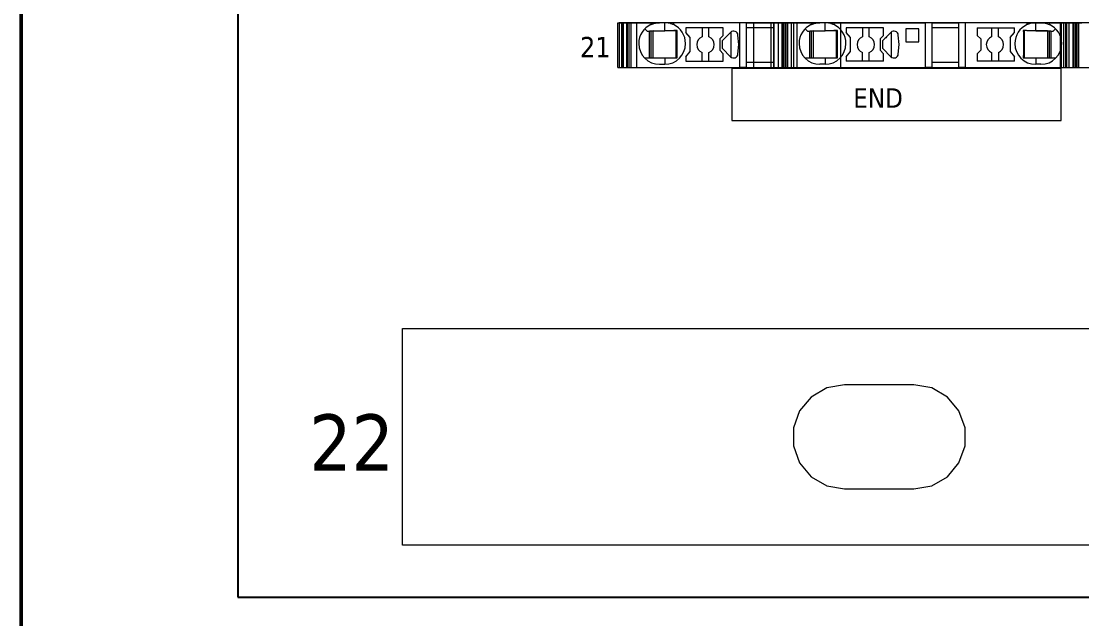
# Model space of a CAD drawing. Header units: millimetres. Extents: x 0 to 1680, y 0 to 1188.
# Drawn here: x 772 to 894.4, y 200.5 to 269.5 of the extents above; entities that cross this region are included whole.
import ezdxf
from ezdxf.enums import TextEntityAlignment as Align

# ---------------------------------------------------------------- set-up
doc = ezdxf.new("R2010")
doc.units = ezdxf.units.MM
for name, color, linetype, lineweight in [('EPLAN100', 7, 'Continuous', 13), ('EPLAN108', 5, 'Continuous', 9), ('EPLAN309', 5, 'Continuous', 5), ('EPLAN310', 5, 'Continuous', 5), ('EPLAN400', 5, 'Continuous', 9), ('EPLAN440', 73, 'Continuous', 9), ('EPLAN493', 5, 'Continuous', 5), ('EPLAN500', 7, 'Continuous', 9), ('EPLAN501', 7, 'Continuous', 9), ('EPLAN502', 7, 'Continuous', 9), ('EPLAN503', 7, 'Continuous', 9), ('EPLAN504', 7, 'Continuous', 9), ('MAIN-1', 7, 'Continuous', 5), ('MAIN-2', 7, 'Continuous', 5)]:
    doc.layers.add(name, color=color, linetype=linetype, lineweight=lineweight)
doc.styles.add('Tahoma', font='')
doc.styles.get('Tahoma').set_extended_font_data('Tahoma')

# ---------------------------------------------------------------- blocks, each defined once
blk = doc.blocks.new('EPLSYM_LibrarySPECIAL_Symbol12_Variant0_Placement8_18')
at = {"layer": 'EPLAN309', "lineweight": 13, "ltscale": 16}
blk.add_lwpolyline([(0, -5.15), (68.15, -5.15), (68.15, 0), (0, 0)], close=True, dxfattribs=at)
at = {"layer": 'EPLAN493', "color": 5, "style": 'Tahoma'}
blk.add_attdef('17_20450', text='', height=2.3478, dxfattribs=at).set_placement((0, -21.83478), align=Align.MIDDLE_RIGHT)
blk = doc.blocks.new('EPLSYM_LibrarySPECIAL_Symbol12_Variant0_Placement8_19')
at = {"layer": 'EPLAN493', "color": 5, "style": 'Tahoma'}
blk.add_attdef('17_20450', text='', height=6.5, dxfattribs=at).set_placement((0, -22.25), align=Align.MIDDLE_RIGHT)
blk = doc.blocks.new('EPLSYM_LibrarySPECIAL_Symbol11_Variant0_Placement8')
at = {"layer": 'EPLAN310', "lineweight": 25, "ltscale": 16}
blk.add_lwpolyline([(0, -240), (150, -240), (150, 0), (0, 0)], close=True, dxfattribs=at)
at = {"layer": 'EPLAN400', "color": 5, "style": 'Tahoma'}
blk.add_attdef('17_20010', text='', height=2.2575, dxfattribs=at).set_placement((-1.5, -0.9515), align=Align.TOP_RIGHT)
at = {"layer": 'EPLAN440', "color": 73, "style": 'Tahoma'}
blk.add_attdef('17_20300', text='', height=1.6254, dxfattribs=at).set_placement((-1.5, -4.57508), align=Align.TOP_RIGHT)
at = {"layer": 'EPLAN500', "color": 7, "style": 'Tahoma'}
blk.add_attdef('17_20027', text='', height=1.6254, dxfattribs=at).set_placement((-1.5, -7.27508), align=Align.TOP_RIGHT)
at = {"layer": 'EPLAN501', "color": 7, "style": 'Tahoma'}
blk.add_attdef('17_20011', text='', height=1.6254, dxfattribs=at).set_placement((-1.5, -12.67508), align=Align.TOP_RIGHT)
at = {"layer": 'EPLAN502', "color": 7, "style": 'Tahoma'}
blk.add_attdef('17_20025', text='', height=1.6254, dxfattribs=at).set_placement((-1.5, -15.37508), align=Align.TOP_RIGHT)
at = {"layer": 'EPLAN503', "color": 7, "style": 'Tahoma'}
blk.add_attdef('17_20024', text='', height=1.6254, dxfattribs=at).set_placement((-1.5, -18.07508), align=Align.TOP_RIGHT)
at = {"layer": 'EPLAN504', "color": 7, "style": 'Tahoma'}
blk.add_attdef('17_20901[1]', text='', height=1.6254, dxfattribs=at).set_placement((-1.5, -9.97508), align=Align.TOP_RIGHT)

msp = doc.modelspace()

# ---------------------------------------------------------------- linework, layer by layer
at = {"layer": 'EPLAN100', "lineweight": 0, "ltscale": 4}
msp.add_line((926, 209), (816, 209), dxfattribs=at)
at = {"layer": 'EPLAN100', "lineweight": 50, "ltscale": 16}
msp.add_lwpolyline([(772, 173), (972, 173), (972, 473), (772, 473)], close=True, dxfattribs=at)
at = {"layer": 'EPLAN100', "lineweight": 0, "ltscale": 6}
msp.add_lwpolyline([(854, 258), (892, 258), (892, 264), (854, 264)], close=True, dxfattribs=at)
at = {"layer": 'EPLAN100', "lineweight": 0, "ltscale": 4}
for points in [[(816, 209), (816, 234), (926, 234), (926, 209)], [(867, 227.5), (864.95, 227.14), (863.14, 226.1), (861.8, 224.5), (861.09, 222.54), (861.09, 220.46), (861.8, 218.5), (863.14, 216.9), (864.95, 215.86), (867, 215.5), (875, 215.5), (877.05, 215.86), (878.86, 216.9), (880.2, 218.5), (880.91, 220.46), (880.91, 222.54), (880.2, 224.5), (878.86, 226.1), (877.05, 227.14), (875, 227.5), (867, 227.5)]]:
    msp.add_lwpolyline(points, dxfattribs=at)
at = {"layer": 'MAIN-1'}
for p, q in [((840.85, 269.3), (841.28, 269.3)), ((840.85, 264.15), (840.85, 269.3)), ((841.39, 269.3), (841.28, 269.3)), ((841.28, 264.15), (841.28, 269.3)), ((841.5, 269.3), (841.39, 269.3)), ((841.39, 264.15), (841.39, 269.3)), ((841.5, 269.3), (844.65, 269.3)), ((841.5, 264.15), (841.5, 269.3)), ((844.65, 269.3), (845.65, 269.3)), ((844.65, 269.3), (844.65, 269.08)), ((844.93, 269.19), (845, 269.21)), ((845, 269.21), (845.06, 269.23)), ((845.06, 269.23), (845.13, 269.24)), ((845.13, 269.24), (845.2, 269.26)), ((845.2, 269.26), (845.27, 269.27)), ((845.27, 269.27), (845.35, 269.28)), ((845.35, 269.28), (845.42, 269.29)), ((845.42, 269.29), (845.5, 269.3)), ((845.5, 269.3), (845.57, 269.3)), ((845.57, 269.3), (845.65, 269.3)), ((846.25, 269.3), (845.65, 269.3)), ((846.33, 269.3), (846.25, 269.3)), ((847.25, 269.3), (846.25, 269.3)), ((846.25, 268.37), (846.25, 269.3)), ((846.4, 269.3), (846.33, 269.3)), ((846.48, 269.29), (846.4, 269.3)), ((846.55, 269.28), (846.48, 269.29)), ((846.63, 269.27), (846.55, 269.28)), ((846.7, 269.26), (846.63, 269.27)), ((846.77, 269.24), (846.7, 269.26)), ((846.84, 269.23), (846.77, 269.24)), ((846.9, 269.21), (846.84, 269.23)), ((846.97, 269.19), (846.9, 269.21)), ((854.93, 269.3), (847.25, 269.3)), ((847.25, 269.3), (847.25, 269.08)), ((855.65, 269.3), (854.93, 269.3)), ((854.93, 264.15), (854.93, 269.3)), ((855.65, 269.3), (858.8, 269.3)), ((855.65, 269.3), (855.65, 264.15)), ((858.8, 269.3), (859.35, 269.3)), ((858.8, 269.3), (858.8, 264.15)), ((859.35, 269.3), (859.78, 269.3)), ((859.35, 269.3), (859.35, 264.15)), ((859.89, 269.3), (859.78, 269.3)), ((859.78, 264.15), (859.78, 269.3)), ((860, 269.3), (859.89, 269.3)), ((859.89, 264.15), (859.89, 269.3)), ((860, 269.3), (863.15, 269.3)), ((860, 264.15), (860, 269.3)), ((863.15, 269.3), (864.15, 269.3)), ((863.15, 269.3), (863.15, 269.08)), ((863.43, 269.19), (863.5, 269.21)), ((863.5, 269.21), (863.56, 269.23)), ((863.56, 269.23), (863.63, 269.24)), ((863.63, 269.24), (863.7, 269.26)), ((863.7, 269.26), (863.77, 269.27)), ((863.77, 269.27), (863.85, 269.28)), ((863.85, 269.28), (863.92, 269.29)), ((863.92, 269.29), (864, 269.3)), ((864, 269.3), (864.07, 269.3)), ((864.07, 269.3), (864.15, 269.3)), ((864.75, 269.3), (864.15, 269.3)), ((864.83, 269.3), (864.75, 269.3)), ((865.75, 269.3), (864.75, 269.3)), ((864.75, 268.37), (864.75, 269.3)), ((864.9, 269.3), (864.83, 269.3)), ((864.98, 269.29), (864.9, 269.3)), ((865.05, 269.28), (864.98, 269.29)), ((865.13, 269.27), (865.05, 269.28)), ((865.2, 269.26), (865.13, 269.27)), ((865.27, 269.24), (865.2, 269.26)), ((865.34, 269.23), (865.27, 269.24)), ((865.4, 269.21), (865.34, 269.23)), ((865.47, 269.19), (865.4, 269.21)), ((865.75, 269.3), (876.33, 269.3)), ((865.75, 269.3), (865.75, 269.08)), ((877.05, 269.3), (876.33, 269.3)), ((876.33, 264.15), (876.33, 269.3)), ((877.05, 269.3), (880.2, 269.3)), ((877.05, 269.3), (877.05, 264.15)), ((880.92, 269.3), (880.2, 269.3)), ((880.2, 264.15), (880.2, 269.3)), ((888.05, 269.3), (880.92, 269.3)), ((880.92, 269.3), (880.92, 264.15)), ((888.05, 269.3), (889.05, 269.3)), ((888.05, 269.08), (888.05, 269.3)), ((888.4, 269.21), (888.33, 269.19)), ((888.46, 269.23), (888.4, 269.21)), ((888.53, 269.24), (888.46, 269.23)), ((888.6, 269.26), (888.53, 269.24)), ((888.67, 269.27), (888.6, 269.26)), ((888.75, 269.28), (888.67, 269.27)), ((888.82, 269.29), (888.75, 269.28)), ((888.9, 269.3), (888.82, 269.29)), ((888.97, 269.3), (888.9, 269.3)), ((889.05, 269.3), (888.97, 269.3)), ((889.05, 268.37), (889.05, 269.3)), ((889.05, 269.3), (889.65, 269.3)), ((889.65, 269.3), (889.73, 269.3)), ((890.65, 269.3), (889.65, 269.3)), ((889.73, 269.3), (889.81, 269.29)), ((889.81, 269.29), (889.9, 269.29)), ((889.9, 269.29), (889.98, 269.28)), ((889.98, 269.28), (890.05, 269.27)), ((890.05, 269.27), (890.13, 269.25)), ((890.13, 269.25), (890.2, 269.24)), ((890.2, 269.24), (890.28, 269.22)), ((890.28, 269.22), (890.34, 269.2)), ((890.65, 269.3), (893.7, 269.3)), ((890.65, 269.08), (890.65, 269.3)), ((893.83, 269.3), (893.7, 269.3)), ((893.7, 264.15), (893.7, 269.3)), ((893.83, 269.3), (894.37, 269.3)), ((893.83, 264.15), (893.83, 269.3)), ((843.95, 268.6), (844.22, 268.33)), ((844.22, 268.33), (846.25, 268.37)), ((844.5, 265.25), (844.5, 268.34)), ((844.65, 269.08), (844.7, 269.1)), ((844.65, 268.34), (844.65, 265.25)), ((844.7, 269.1), (844.76, 269.13)), ((844.76, 269.13), (844.81, 269.15)), ((844.81, 269.15), (844.87, 269.17)), ((844.87, 269.17), (844.93, 269.19)), ((844.9, 265.25), (844.9, 268.34)), ((846.34, 268.37), (846.25, 268.37)), ((846.44, 268.37), (846.34, 268.37)), ((846.53, 268.37), (846.44, 268.37)), ((846.62, 268.37), (846.53, 268.37)), ((846.7, 268.38), (846.62, 268.37)), ((846.79, 268.38), (846.7, 268.38)), ((846.87, 268.38), (846.79, 268.38)), ((846.94, 268.38), (846.87, 268.38)), ((847.02, 268.38), (846.94, 268.38)), ((847.03, 269.17), (846.97, 269.19)), ((847.09, 268.38), (847.02, 268.38)), ((847.09, 269.15), (847.03, 269.17)), ((847.14, 269.13), (847.09, 269.15)), ((847.16, 268.38), (847.09, 268.38)), ((847.2, 269.1), (847.14, 269.13)), ((847.23, 268.38), (847.16, 268.38)), ((847.25, 269.08), (847.2, 269.1)), ((847.3, 268.39), (847.23, 268.38)), ((847.36, 268.39), (847.3, 268.39)), ((847.43, 268.39), (847.36, 268.39)), ((847.49, 268.39), (847.43, 268.39)), ((847.55, 268.39), (847.49, 268.39)), ((847.62, 268.39), (847.55, 268.39)), ((847.58, 265.25), (847.58, 268.39)), ((847.68, 268.39), (847.62, 268.39)), ((847.67, 268.25), (847.68, 268.32)), ((847.67, 268.18), (847.67, 268.25)), ((847.67, 268.1), (847.67, 268.18)), ((847.67, 268.03), (847.67, 268.1)), ((847.67, 267.95), (847.67, 268.03)), ((847.68, 268.32), (847.68, 268.39)), ((848.7, 268.7), (848.7, 268.19)), ((853, 268.7), (848.7, 268.7)), ((849.2, 267.59), (848.7, 268.19)), ((850.55, 268.7), (850.55, 267.69)), ((851.35, 267.69), (851.35, 268.7)), ((853, 267.83), (853, 268.7)), ((853.66, 267.99), (853.63, 267.96)), ((853.69, 268.02), (853.66, 267.99)), ((853.72, 268.05), (853.69, 268.02)), ((853.75, 268.08), (853.72, 268.05)), ((853.78, 268.12), (853.75, 268.08)), ((853.82, 268.15), (853.78, 268.12)), ((853.85, 268.18), (853.82, 268.15)), ((853.87, 268.2), (853.87, 265.35)), ((855.65, 268.73), (858.8, 268.73)), ((862.45, 268.6), (862.72, 268.33)), ((862.72, 268.33), (864.75, 268.37)), ((863, 265.25), (863, 268.34)), ((863.15, 269.08), (863.2, 269.1)), ((863.15, 268.34), (863.15, 265.25)), ((863.2, 269.1), (863.26, 269.13)), ((863.26, 269.13), (863.31, 269.15)), ((863.31, 269.15), (863.37, 269.17)), ((863.37, 269.17), (863.43, 269.19)), ((863.4, 265.25), (863.4, 268.34)), ((864.87, 268.37), (864.75, 268.37)), ((864.99, 268.37), (864.87, 268.37)), ((865.1, 268.37), (864.99, 268.37)), ((865.21, 268.38), (865.1, 268.37)), ((865.31, 268.38), (865.21, 268.38)), ((865.41, 268.38), (865.31, 268.38)), ((865.51, 268.38), (865.41, 268.38)), ((865.53, 269.17), (865.47, 269.19)), ((865.6, 268.38), (865.51, 268.38)), ((865.59, 269.15), (865.53, 269.17)), ((865.64, 269.13), (865.59, 269.15)), ((865.69, 268.38), (865.6, 268.38)), ((865.7, 269.1), (865.64, 269.13)), ((865.77, 268.39), (865.69, 268.38)), ((865.75, 269.08), (865.7, 269.1)), ((865.86, 268.39), (865.77, 268.39)), ((865.94, 268.39), (865.86, 268.39)), ((866.02, 268.39), (865.94, 268.39)), ((866.1, 268.39), (866.02, 268.39)), ((866.08, 265.25), (866.08, 268.39)), ((866.18, 268.39), (866.1, 268.39)), ((866.17, 268.25), (866.18, 268.32)), ((866.17, 268.18), (866.17, 268.25)), ((866.17, 268.1), (866.17, 268.18)), ((866.17, 268.03), (866.17, 268.1)), ((866.17, 267.95), (866.17, 268.03)), ((866.18, 268.32), (866.18, 268.39)), ((867.2, 268.7), (867.2, 268.19)), ((871.5, 268.7), (867.2, 268.7)), ((867.7, 267.59), (867.2, 268.19)), ((869.05, 268.7), (869.05, 267.69)), ((869.85, 267.69), (869.85, 268.7)), ((871.5, 267.83), (871.5, 268.7)), ((872.16, 267.99), (872.13, 267.96)), ((872.19, 268.02), (872.16, 267.99)), ((872.22, 268.05), (872.19, 268.02)), ((872.25, 268.08), (872.22, 268.05)), ((872.28, 268.12), (872.25, 268.08)), ((872.32, 268.15), (872.28, 268.12)), ((872.35, 268.18), (872.32, 268.15)), ((872.37, 268.2), (872.37, 265.35)), ((874.05, 268.6), (874.05, 267.1)), ((875.55, 268.6), (874.05, 268.6)), ((875.55, 267.1), (875.55, 268.6)), ((877.05, 268.73), (880.2, 268.73)), ((882.3, 268.7), (882.3, 267.83)), ((882.3, 268.7), (886.6, 268.7)), ((883.95, 268.7), (883.95, 267.69)), ((884.75, 267.69), (884.75, 268.7)), ((886.1, 267.59), (886.6, 268.19)), ((886.6, 268.19), (886.6, 268.7)), ((887.62, 268.39), (887.62, 268.32)), ((887.68, 268.39), (887.62, 268.39)), ((887.62, 268.32), (887.63, 268.25)), ((887.63, 268.25), (887.63, 268.18)), ((887.63, 268.18), (887.63, 268.1)), ((887.63, 268.1), (887.63, 268.03)), ((887.63, 268.03), (887.63, 267.95)), ((887.75, 268.39), (887.68, 268.39)), ((887.72, 268.39), (887.72, 265.25)), ((887.81, 268.39), (887.75, 268.39)), ((887.87, 268.39), (887.81, 268.39)), ((887.94, 268.39), (887.87, 268.39)), ((888, 268.39), (887.94, 268.39)), ((888.07, 268.38), (888, 268.39)), ((888.1, 269.1), (888.05, 269.08)), ((888.14, 268.38), (888.07, 268.38)), ((888.16, 269.13), (888.1, 269.1)), ((888.21, 268.38), (888.14, 268.38)), ((888.21, 269.15), (888.16, 269.13)), ((888.27, 269.17), (888.21, 269.15)), ((888.28, 268.38), (888.21, 268.38)), ((888.33, 269.19), (888.27, 269.17)), ((888.36, 268.38), (888.28, 268.38)), ((888.43, 268.38), (888.36, 268.38)), ((888.51, 268.38), (888.43, 268.38)), ((888.6, 268.38), (888.51, 268.38)), ((888.68, 268.37), (888.6, 268.38)), ((888.77, 268.37), (888.68, 268.37)), ((888.86, 268.37), (888.77, 268.37)), ((888.96, 268.37), (888.86, 268.37)), ((889.05, 268.37), (888.96, 268.37)), ((889.05, 268.37), (891.08, 268.33)), ((890.34, 269.2), (890.41, 269.18)), ((890.4, 268.34), (890.4, 265.25)), ((890.41, 269.18), (890.47, 269.15)), ((890.47, 269.15), (890.54, 269.13)), ((890.54, 269.13), (890.59, 269.11)), ((890.59, 269.11), (890.65, 269.08)), ((890.65, 265.25), (890.65, 268.34)), ((890.8, 268.34), (890.8, 265.25)), ((891.08, 268.33), (891.35, 268.6)), ((847.67, 267.87), (847.67, 267.95)), ((847.67, 267.79), (847.67, 267.87)), ((847.67, 267.7), (847.67, 267.79)), ((847.67, 267.62), (847.67, 267.7)), ((847.67, 267.53), (847.67, 267.62)), ((847.67, 267.43), (847.67, 267.53)), ((847.67, 267.33), (847.67, 267.43)), ((847.67, 267.23), (847.67, 267.33)), ((847.67, 267.12), (847.67, 267.23)), ((847.67, 267.01), (847.67, 267.12)), ((847.67, 266.9), (847.67, 267.01)), ((847.67, 266.78), (847.67, 266.9)), ((847.67, 266.66), (847.67, 266.78)), ((849.2, 265.96), (849.2, 267.59)), ((852.6, 267.43), (853, 267.83)), ((852.6, 267.43), (852.6, 266.12)), ((852.99, 267.32), (852.9, 267.23)), ((852.9, 267.1), (852.9, 267.23)), ((852.9, 266.97), (852.9, 267.1)), ((852.9, 266.84), (852.9, 266.97)), ((852.9, 266.71), (852.9, 266.84)), ((853.07, 267.4), (852.99, 267.32)), ((853.16, 267.49), (853.07, 267.4)), ((853.24, 267.57), (853.16, 267.49)), ((853.32, 267.66), (853.24, 267.57)), ((853.4, 267.73), (853.32, 267.66)), ((853.44, 267.77), (853.4, 267.73)), ((853.48, 267.81), (853.44, 267.77)), ((853.52, 267.85), (853.48, 267.81)), ((853.56, 267.89), (853.52, 267.85)), ((853.59, 267.93), (853.56, 267.89)), ((853.63, 267.96), (853.59, 267.93)), ((854.8, 266.77), (854.7, 267.87)), ((854.7, 265.68), (854.8, 266.77)), ((866.17, 267.87), (866.17, 267.95)), ((866.17, 267.79), (866.17, 267.87)), ((866.17, 267.7), (866.17, 267.79)), ((866.17, 267.62), (866.17, 267.7)), ((866.17, 267.53), (866.17, 267.62)), ((866.17, 267.43), (866.17, 267.53)), ((866.17, 267.33), (866.17, 267.43)), ((866.17, 267.23), (866.17, 267.33)), ((866.17, 267.12), (866.17, 267.23)), ((866.17, 267.01), (866.17, 267.12)), ((866.17, 266.9), (866.17, 267.01)), ((866.17, 266.78), (866.17, 266.9)), ((866.17, 266.66), (866.17, 266.78)), ((867.7, 265.96), (867.7, 267.59)), ((871.1, 267.43), (871.5, 267.83)), ((871.1, 267.43), (871.1, 266.12)), ((871.49, 267.32), (871.4, 267.23)), ((871.4, 267.1), (871.4, 267.23)), ((871.4, 266.97), (871.4, 267.1)), ((871.4, 266.84), (871.4, 266.97)), ((871.4, 266.71), (871.4, 266.84)), ((871.57, 267.4), (871.49, 267.32)), ((871.66, 267.49), (871.57, 267.4)), ((871.74, 267.57), (871.66, 267.49)), ((871.82, 267.66), (871.74, 267.57)), ((871.9, 267.73), (871.82, 267.66)), ((871.94, 267.77), (871.9, 267.73)), ((871.98, 267.81), (871.94, 267.77)), ((872.02, 267.85), (871.98, 267.81)), ((872.06, 267.89), (872.02, 267.85)), ((872.09, 267.93), (872.06, 267.89)), ((872.13, 267.96), (872.09, 267.93)), ((873.3, 266.77), (873.2, 267.87)), ((873.2, 265.68), (873.3, 266.77)), ((874.05, 267.1), (875.55, 267.1)), ((882.7, 267.43), (882.3, 267.83)), ((882.7, 267.43), (882.7, 266.12)), ((886.1, 267.59), (886.1, 265.96)), ((887.63, 267.95), (887.63, 267.87)), ((887.63, 267.87), (887.63, 267.79)), ((887.63, 267.79), (887.63, 267.7)), ((887.63, 267.7), (887.63, 267.62)), ((887.63, 267.62), (887.63, 267.53)), ((887.63, 267.53), (887.63, 267.43)), ((887.63, 267.43), (887.63, 267.33)), ((887.63, 267.33), (887.63, 267.23)), ((887.63, 267.23), (887.63, 267.12)), ((887.63, 267.12), (887.63, 267.01)), ((887.63, 267.01), (887.63, 266.9)), ((887.63, 266.9), (887.63, 266.78)), ((887.63, 266.78), (887.63, 266.66)), ((847.67, 266.55), (847.67, 266.66)), ((847.67, 266.44), (847.67, 266.55)), ((847.67, 266.33), (847.67, 266.44)), ((847.67, 266.23), (847.67, 266.33)), ((847.67, 266.14), (847.67, 266.23)), ((847.67, 266.05), (847.67, 266.14)), ((847.67, 265.96), (847.67, 266.05)), ((847.67, 265.87), (847.67, 265.96)), ((847.67, 265.79), (847.67, 265.87)), ((847.67, 265.71), (847.67, 265.79)), ((847.67, 265.63), (847.67, 265.71)), ((847.67, 265.55), (847.67, 265.63)), ((847.68, 265.47), (847.67, 265.55)), ((848.7, 265.36), (849.2, 265.96)), ((850.55, 264.85), (850.55, 265.86)), ((851.35, 264.85), (851.35, 265.86)), ((853, 265.72), (852.6, 266.12)), ((852.9, 266.58), (852.9, 266.71)), ((852.9, 266.45), (852.9, 266.58)), ((852.9, 266.32), (852.9, 266.45)), ((852.9, 266.32), (853.85, 265.37)), ((853, 264.85), (853, 265.72)), ((866.17, 266.55), (866.17, 266.66)), ((866.17, 266.44), (866.17, 266.55)), ((866.17, 266.33), (866.17, 266.44)), ((866.17, 266.23), (866.17, 266.33)), ((866.17, 266.14), (866.17, 266.23)), ((866.17, 266.05), (866.17, 266.14)), ((866.17, 265.96), (866.17, 266.05)), ((866.17, 265.87), (866.17, 265.96)), ((866.17, 265.79), (866.17, 265.87)), ((866.17, 265.71), (866.17, 265.79)), ((866.17, 265.63), (866.17, 265.71)), ((866.17, 265.55), (866.17, 265.63)), ((866.18, 265.47), (866.17, 265.55)), ((867.2, 265.36), (867.7, 265.96)), ((869.05, 264.85), (869.05, 265.86)), ((869.85, 264.85), (869.85, 265.86)), ((871.5, 265.72), (871.1, 266.12)), ((871.4, 266.58), (871.4, 266.71)), ((871.4, 266.45), (871.4, 266.58)), ((871.4, 266.32), (871.4, 266.45)), ((871.4, 266.32), (872.35, 265.37)), ((871.5, 264.85), (871.5, 265.72)), ((882.7, 266.12), (882.3, 265.72)), ((882.3, 265.72), (882.3, 264.85)), ((883.95, 265.86), (883.95, 264.85)), ((884.75, 265.86), (884.75, 264.85)), ((886.1, 265.96), (886.6, 265.36)), ((887.63, 265.55), (887.62, 265.47)), ((887.63, 266.66), (887.63, 266.55)), ((887.63, 266.55), (887.63, 266.44)), ((887.63, 266.44), (887.63, 266.33)), ((887.63, 266.33), (887.63, 266.23)), ((887.63, 266.23), (887.63, 266.14)), ((887.63, 266.14), (887.63, 266.05)), ((887.63, 266.05), (887.63, 265.96)), ((887.63, 265.96), (887.63, 265.87)), ((887.63, 265.87), (887.63, 265.79)), ((887.63, 265.79), (887.63, 265.71)), ((887.63, 265.71), (887.63, 265.63)), ((887.63, 265.63), (887.63, 265.55)), ((844, 265.25), (843.95, 265.2)), ((844, 265.25), (846.25, 265.25)), ((845.65, 264.5), (846.25, 264.5)), ((846.25, 265.25), (846.34, 265.25)), ((846.25, 265.25), (846.25, 264.5)), ((846.34, 265.25), (846.43, 265.25)), ((846.43, 265.25), (846.52, 265.25)), ((846.52, 265.25), (846.61, 265.25)), ((846.61, 265.25), (846.7, 265.25)), ((846.7, 265.25), (846.78, 265.25)), ((846.78, 265.25), (846.86, 265.25)), ((846.86, 265.25), (846.94, 265.25)), ((846.94, 265.25), (847.01, 265.25)), ((847.01, 265.25), (847.08, 265.25)), ((847.08, 265.25), (847.16, 265.25)), ((847.16, 265.25), (847.23, 265.25)), ((847.23, 265.25), (847.29, 265.25)), ((847.29, 265.25), (847.36, 265.25)), ((847.36, 265.25), (847.43, 265.25)), ((847.43, 265.25), (847.49, 265.25)), ((847.49, 265.25), (847.55, 265.25)), ((847.55, 265.25), (847.62, 265.25)), ((847.62, 265.25), (847.68, 265.25)), ((847.68, 265.4), (847.68, 265.47)), ((847.68, 265.32), (847.68, 265.4)), ((847.68, 265.25), (847.68, 265.32)), ((848.7, 265.36), (848.7, 264.85)), ((848.7, 264.85), (853, 264.85)), ((855.65, 264.73), (858.8, 264.73)), ((862.5, 265.25), (862.45, 265.2)), ((862.5, 265.25), (864.75, 265.25)), ((864.75, 264.5), (864.15, 264.5)), ((864.75, 265.25), (864.84, 265.25)), ((864.75, 265.25), (864.75, 264.5)), ((864.84, 265.25), (864.93, 265.25)), ((864.93, 265.25), (865.02, 265.25)), ((865.02, 265.25), (865.11, 265.25)), ((865.11, 265.25), (865.2, 265.25)), ((865.2, 265.25), (865.28, 265.25)), ((865.28, 265.25), (865.36, 265.25)), ((865.36, 265.25), (865.44, 265.25)), ((865.44, 265.25), (865.51, 265.25)), ((865.51, 265.25), (865.58, 265.25)), ((865.58, 265.25), (865.66, 265.25)), ((865.66, 265.25), (865.73, 265.25)), ((865.73, 265.25), (865.79, 265.25)), ((865.79, 265.25), (865.86, 265.25)), ((865.86, 265.25), (865.93, 265.25)), ((865.93, 265.25), (865.99, 265.25)), ((865.99, 265.25), (866.05, 265.25)), ((866.05, 265.25), (866.12, 265.25)), ((866.12, 265.25), (866.18, 265.25)), ((866.18, 265.4), (866.18, 265.47)), ((866.18, 265.32), (866.18, 265.4)), ((866.18, 265.25), (866.18, 265.32)), ((867.2, 265.36), (867.2, 264.85)), ((871.5, 264.85), (867.2, 264.85)), ((877.05, 264.73), (880.2, 264.73)), ((886.6, 264.85), (882.3, 264.85)), ((886.6, 264.85), (886.6, 265.36)), ((887.62, 265.47), (887.62, 265.4)), ((887.62, 265.4), (887.62, 265.32)), ((887.62, 265.32), (887.62, 265.25)), ((887.62, 265.25), (887.68, 265.25)), ((887.68, 265.25), (887.75, 265.25)), ((887.75, 265.25), (887.81, 265.25)), ((887.81, 265.25), (887.87, 265.25)), ((887.87, 265.25), (887.94, 265.25)), ((887.94, 265.25), (888.01, 265.25)), ((888.01, 265.25), (888.07, 265.25)), ((888.07, 265.25), (888.14, 265.25)), ((888.14, 265.25), (888.22, 265.25)), ((888.22, 265.25), (888.29, 265.25)), ((888.29, 265.25), (888.36, 265.25)), ((888.36, 265.25), (888.44, 265.25)), ((888.44, 265.25), (888.52, 265.25)), ((888.52, 265.25), (888.6, 265.25)), ((888.6, 265.25), (888.69, 265.25)), ((888.69, 265.25), (888.78, 265.25)), ((888.78, 265.25), (888.87, 265.25)), ((888.87, 265.25), (888.96, 265.25)), ((888.96, 265.25), (889.05, 265.25)), ((889.05, 265.25), (891.3, 265.25)), ((889.05, 265.25), (889.05, 264.5)), ((889.65, 264.5), (889.05, 264.5)), ((891.35, 265.2), (891.3, 265.25)), ((840.85, 264.15), (841.28, 264.15)), ((841.39, 264.15), (841.28, 264.15)), ((841.5, 264.15), (841.39, 264.15)), ((841.5, 264.15), (854.93, 264.15)), ((855.65, 264.15), (854.93, 264.15)), ((855.65, 264.15), (858.8, 264.15)), ((858.8, 264.15), (859.35, 264.15)), ((859.35, 264.15), (859.78, 264.15)), ((859.89, 264.15), (859.78, 264.15)), ((860, 264.15), (859.89, 264.15)), ((860, 264.15), (876.33, 264.15)), ((877.05, 264.15), (876.33, 264.15)), ((877.05, 264.15), (880.2, 264.15)), ((880.92, 264.15), (880.2, 264.15)), ((880.92, 264.15), (893.7, 264.15)), ((892.54, 264.15), (892.54, 264.15)), ((892.65, 264.15), (892.65, 264.15)), ((893.83, 264.15), (893.7, 264.15)), ((893.83, 264.15), (894.37, 264.15))]:
    msp.add_line(p, q, dxfattribs=at)
for centre, radius, start, end in [((845.65, 266.9), 2.4, 114.6244, 180), ((846.25, 266.9), 2.4, 0, 65.3756), ((854.2, 267.83), 0.5, 5.4404, 135), ((864.15, 266.9), 2.4, 114.6244, 180), ((864.75, 266.9), 2.4, 0, 65.3756), ((872.7, 267.83), 0.5, 5.4404, 135), ((889.05, 266.9), 2.4, 114.6244, 180), ((889.65, 266.9), 2.4, 0, 65.3756), ((845.65, 266.9), 2.4, 180, 270), ((846.25, 266.9), 2.4, 270, 0), ((850.95, 266.77), 1, 113.5782, 180), ((850.95, 266.77), 1, 180, 246.4218), ((850.95, 266.77), 1, 0, 66.4218), ((850.95, 266.77), 1, 293.5782, 0), ((864.15, 266.9), 2.4, 180, 270), ((864.75, 266.9), 2.4, 270, 0), ((869.45, 266.77), 1, 113.5782, 180), ((869.45, 266.77), 1, 180, 246.4218), ((869.45, 266.77), 1, 0, 66.4218), ((869.45, 266.77), 1, 293.5782, 0), ((884.35, 266.77), 1, 113.5782, 180), ((884.35, 266.77), 1, 180, 246.4218), ((884.35, 266.77), 1, 0, 66.4218), ((884.35, 266.77), 1, 293.5782, 0), ((889.05, 266.9), 2.4, 180, 270), ((889.65, 266.9), 2.4, 270, 0), ((854.2, 265.73), 0.5, 225, 354.5596), ((872.7, 265.73), 0.5, 225, 354.5596)]:
    msp.add_arc(centre, radius, start, end, dxfattribs=at)
at = {"layer": 'MAIN-2'}
for p, q in [((841.26, 269.3), (841.26, 264.15)), ((841.89, 264.15), (841.89, 269.3)), ((841.92, 269.3), (841.92, 264.15)), ((842.1, 269.3), (842.1, 264.15)), ((842.32, 269.3), (842.32, 264.15)), ((842.98, 269.3), (842.98, 264.15)), ((856.51, 264.15), (856.51, 269.3)), ((858.49, 269.3), (858.49, 264.15)), ((858.85, 269.3), (858.85, 264.15)), ((859.76, 269.3), (859.76, 264.15)), ((860.15, 269.3), (860.15, 264.15)), ((860.39, 264.15), (860.39, 269.3)), ((860.42, 269.3), (860.42, 264.15)), ((860.82, 269.3), (860.82, 264.15)), ((861.14, 264.15), (861.14, 269.3)), ((861.48, 269.3), (861.48, 264.15)), ((866.55, 264.15), (866.55, 269.3)), ((891.93, 264.15), (891.93, 269.3)), ((891.97, 269.3), (891.97, 264.15)), ((892.26, 269.3), (892.26, 264.15)), ((892.54, 264.15), (892.54, 269.3)), ((892.65, 264.15), (892.65, 269.3)), ((892.89, 269.3), (892.89, 264.15)), ((893.32, 269.3), (893.32, 264.15)), ((893.36, 269.3), (893.36, 264.15)), ((893.36, 264.15), (893.36, 269.3)), ((893.55, 269.3), (893.55, 264.15)), ((894.01, 264.15), (894.01, 269.3)), ((844.22, 268.33), (844.5, 268.34)), ((844.5, 268.34), (844.5, 268.34)), ((844.65, 268.34), (844.5, 268.34)), ((844.5, 268.34), (844.5, 268.34)), ((844.9, 268.35), (844.65, 268.34)), ((844.65, 268.34), (844.65, 268.34)), ((844.65, 268.34), (844.65, 268.34)), ((844.9, 268.35), (847.58, 268.4)), ((844.9, 268.34), (844.9, 268.35)), ((844.9, 268.35), (844.9, 268.35)), ((847.58, 268.4), (847.68, 268.39)), ((847.58, 268.39), (847.58, 268.4)), ((862.72, 268.33), (863, 268.34)), ((863, 268.34), (863, 268.34)), ((863.15, 268.34), (863, 268.34)), ((863, 268.34), (863, 268.34)), ((863.4, 268.35), (863.15, 268.34)), ((863.15, 268.34), (863.15, 268.34)), ((863.15, 268.34), (863.15, 268.34)), ((863.4, 268.35), (866.08, 268.4)), ((863.4, 268.35), (863.4, 268.35)), ((863.4, 268.34), (863.4, 268.35)), ((866.08, 268.4), (866.18, 268.39)), ((866.08, 268.39), (866.08, 268.4)), ((887.72, 268.4), (887.62, 268.39)), ((887.72, 268.4), (887.72, 268.39)), ((890.4, 268.35), (887.72, 268.4)), ((890.4, 268.35), (890.4, 268.35)), ((890.65, 268.34), (890.4, 268.35)), ((890.4, 268.35), (890.4, 268.34)), ((890.65, 268.34), (890.65, 268.34)), ((890.8, 268.34), (890.65, 268.34)), ((890.65, 268.34), (890.65, 268.34)), ((890.8, 268.34), (891.08, 268.33)), ((890.8, 268.34), (890.8, 268.34)), ((890.8, 268.34), (890.8, 268.34)), ((844.65, 265.25), (844.65, 265.25)), ((844.9, 265.25), (844.9, 265.25)), ((863.15, 265.25), (863.15, 265.25)), ((863.4, 265.25), (863.4, 265.25)), ((890.4, 265.25), (890.4, 265.25)), ((890.65, 265.25), (890.65, 265.25)), ((891.35, 265.2), (891.35, 265.2))]:
    msp.add_line(p, q, dxfattribs=at)

# ---------------------------------------------------------------- block references
msp.add_blockref('EPLSYM_LibrarySPECIAL_Symbol11_Variant0_Placement8', (797, 443))
ref = msp.add_blockref('EPLSYM_LibrarySPECIAL_Symbol12_Variant0_Placement8_18', (841, 269.3))
ref.add_attrib('17_20450', '21', dxfattribs={"layer": 'EPLAN493', "color": 5, "height": 2.348, "style": 'Tahoma'}).set_placement((840, 266.49), align=Align.MIDDLE_RIGHT)
ref = msp.add_blockref('EPLSYM_LibrarySPECIAL_Symbol12_Variant0_Placement8_19', (816, 234))
ref.add_attrib('17_20450', '22', dxfattribs={"layer": 'EPLAN493', "color": 5, "height": 6.502, "style": 'Tahoma'}).set_placement((815, 220.85), align=Align.MIDDLE_RIGHT)

# ---------------------------------------------------------------- texts
at = {"layer": 'EPLAN108', "color": 5, "style": 'Tahoma'}
msp.add_text('END', height=2.257, dxfattribs=at).set_placement((868, 258.8), align=Align.BOTTOM_LEFT)

doc.saveas('drawing.dxf')
